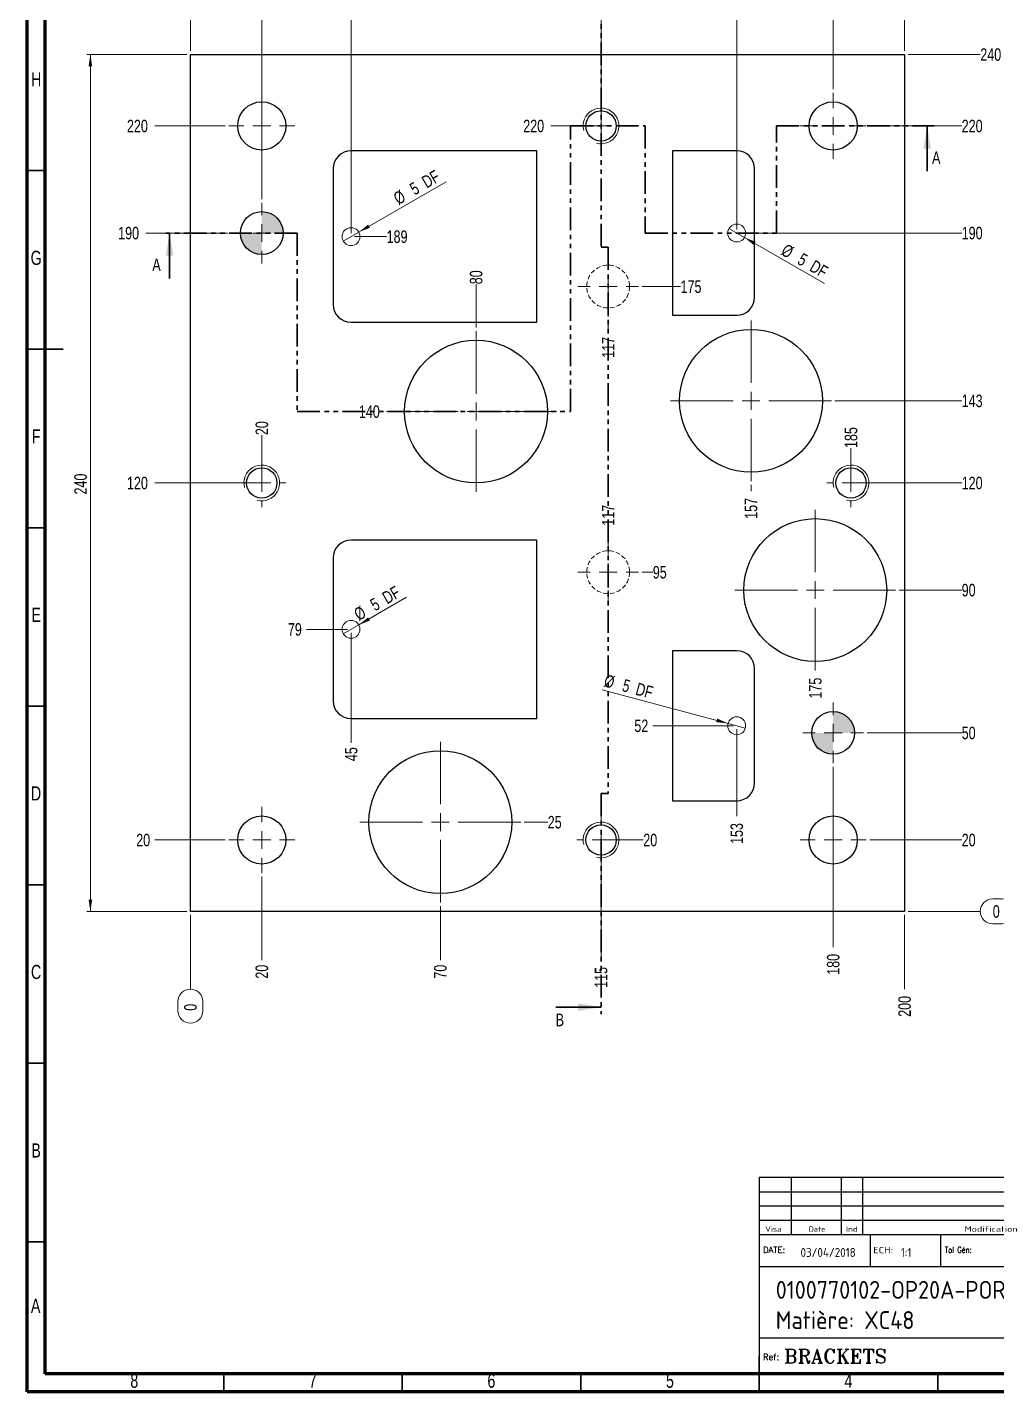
# Model space of a CAD drawing. Header units: millimetres. Extents: x 5 to 415, y 5 to 589.
# Drawn here: x 5 to 276.5, y 5 to 387.2 of the extents above; entities that cross this region are included whole.
import ezdxf

# ---------------------------------------------------------------- set-up
doc = ezdxf.new("R2010")
doc.units = ezdxf.units.MM
doc.linetypes.add('HIDDEN', pattern=[1.905, 1.27, -0.635])
doc.linetypes.add('PHANTOM', pattern=[12.7, 6.35, -1.27, 1.27, -1.27, 1.27, -1.27])
doc.layers.add('DIMENSIONS', color=176, linetype='Continuous')
doc.styles.add('SLDTEXTSTYLE0', font='TXT', dxfattribs={"width": 0.75})
doc.styles.add('SLDTEXTSTYLE1', font='ISOCP')
doc.styles.add('SLDTEXTSTYLE10', font='ISOCP', dxfattribs={"width": 1.147311})
doc.styles.add('SLDTEXTSTYLE11', font='ISOCP', dxfattribs={"width": 1.385904})
doc.styles.add('SLDTEXTSTYLE12', font='ISOCP', dxfattribs={"width": 1.246461})
doc.styles.add('SLDTEXTSTYLE4', font='ROMANS', dxfattribs={"width": 0.8})
doc.styles.add('SLDTEXTSTYLE5', font='ROMANT')
doc.styles.add('SLDTEXTSTYLE6', font='ROMANS')
doc.styles.add('SLDTEXTSTYLE8', font='ISOCP', dxfattribs={"width": 1.446157})
doc.styles.add('SLDTEXTSTYLE9', font='ISOCP', dxfattribs={"width": 1.294402})
doc.dimstyles.new('SLDDIMSTYLE0', dxfattribs={"dimtxt": 3.5, "dimasz": 3.302, "dimexe": 0, "dimexo": 0.0625, "dimgap": 0.875, "dimtad": 0, "dimtih": 1, "dimtoh": 1, "dimdec": 0, "dimrnd": 1e-09, "dimdsep": 46, "dimtxsty": 'SLDTEXTSTYLE0', "dimblk1": 'NONE', "dimblk2": 'NONE', "dimsah": 1, "dimcen": 0.09, "dimadec": 0, "dimazin": 2, "dimtfac": 1, "dimtdec": 0, "dimtofl": 0, "dimtmove": 0, "dimatfit": 3, "dimldrblk": 'NONE', "dimfxl": 1, "dimfrac": 2, "dimtolj": 1, "dimtzin": 12, "dimarcsym": 0})
doc.dimstyles.new('SLDDIMSTYLE1', dxfattribs={"dimtxt": 3.5, "dimasz": 3.302, "dimexe": 0, "dimexo": 0.0625, "dimgap": 0.875, "dimtad": 0, "dimtih": 1, "dimtoh": 1, "dimrnd": 1e-09, "dimzin": 12, "dimdsep": 46, "dimtxsty": 'SLDTEXTSTYLE0', "dimblk1": 'NONE', "dimblk2": 'NONE', "dimsah": 1, "dimcen": 0.09, "dimadec": 0, "dimazin": 3, "dimtfac": 1, "dimtofl": 0, "dimtmove": 0, "dimatfit": 3, "dimldrblk": 'NONE', "dimfxl": 1, "dimfrac": 2, "dimtolj": 1, "dimtzin": 12, "dimarcsym": 0})
doc.dimstyles.new('SLDDIMSTYLE2', dxfattribs={"dimtxt": 3.5, "dimasz": 3.302, "dimexe": 0, "dimexo": 0.0625, "dimgap": 0.875, "dimtad": 1, "dimrnd": 1e-09, "dimzin": 12, "dimdsep": 46, "dimtxsty": 'SLDTEXTSTYLE0', "dimblk1": 'NONE', "dimsah": 1, "dimcen": 0, "dimadec": 0, "dimazin": 3, "dimtfac": 1, "dimtmove": 0, "dimatfit": 3, "dimldrblk": 'NONE', "dimfxl": 1, "dimfrac": 2, "dimtolj": 1, "dimtzin": 12, "dimarcsym": 0})
doc.dimstyles.new('SLDDIMSTYLE3', dxfattribs={"dimtxt": 3.5, "dimasz": 3.302, "dimexe": 0, "dimexo": 0.0625, "dimgap": 0.875, "dimtad": 1, "dimrnd": 1e-09, "dimzin": 12, "dimdsep": 46, "dimtxsty": 'SLDTEXTSTYLE0', "dimsah": 1, "dimcen": 0.09, "dimadec": 0, "dimazin": 3, "dimtfac": 1, "dimtofl": 0, "dimtmove": 0, "dimatfit": 3, "dimfxl": 1, "dimfrac": 2, "dimtolj": 1, "dimtzin": 12, "dimarcsym": 0})

# ---------------------------------------------------------------- blocks, each defined once
blk = doc.blocks.new('_D')
at = {"color": 7, "linetype": 'Continuous', "lineweight": 18}
for p, q in [((50.67, 138.53), (50.67, 117.76)), ((47.18, 111.69), (47.18, 114.27)), ((54.16, 114.27), (54.16, 111.69))]:
    blk.add_line(p, q, dxfattribs=at)
for centre, start, end in [((50.67, 114.27), 0, 180), ((50.67, 111.69), 180, 0)]:
    blk.add_arc(centre, 3.49, start, end, dxfattribs=at)
at = {"color": 7, "linetype": 'Continuous', "lineweight": 18, "insert": (48.93, 111.69), "char_height": 3.5, "attachment_point": 1, "rotation": 90, "style": 'SLDTEXTSTYLE0'}
blk.add_mtext('0', dxfattribs=at)
blk = doc.blocks.new('_None')
blk = doc.blocks.new('_D_1')
at = {"color": 7, "linetype": 'Continuous', "lineweight": 18}
blk.add_line((70.67, 149.28), (70.67, 125.86), dxfattribs=at)
at = {"color": 7, "linetype": 'Continuous', "lineweight": 18, "insert": (68.93, 120.69), "char_height": 3.5, "attachment_point": 1, "rotation": 90, "style": 'SLDTEXTSTYLE0'}
blk.add_mtext('20', dxfattribs=at)
blk = doc.blocks.new('_D_2')
at = {"color": 7, "linetype": 'Continuous', "lineweight": 18}
blk.add_line((70.67, 260.53), (70.67, 272.93), dxfattribs=at)
at = {"color": 7, "linetype": 'Continuous', "lineweight": 18, "insert": (68.93, 272.93), "char_height": 3.5, "attachment_point": 1, "rotation": 90, "style": 'SLDTEXTSTYLE0'}
blk.add_mtext('20', dxfattribs=at)
blk = doc.blocks.new('_D_3')
at = {"color": 7, "linetype": 'Continuous', "lineweight": 18}
blk.add_line((70.67, 339.03), (70.67, 389.53), dxfattribs=at)
at = {"color": 7, "linetype": 'Continuous', "lineweight": 18, "insert": (68.93, 389.53), "char_height": 3.5, "attachment_point": 1, "rotation": 90, "style": 'SLDTEXTSTYLE0'}
blk.add_mtext('20', dxfattribs=at)
blk = doc.blocks.new('_D_4')
at = {"color": 7, "linetype": 'Continuous', "lineweight": 18}
blk.add_line((95.67, 217.53), (95.67, 186.78), dxfattribs=at)
at = {"color": 7, "linetype": 'Continuous', "lineweight": 18, "insert": (93.93, 181.61), "char_height": 3.5, "attachment_point": 1, "rotation": 90, "style": 'SLDTEXTSTYLE0'}
blk.add_mtext('45', dxfattribs=at)
blk = doc.blocks.new('_D_5')
at = {"color": 7, "linetype": 'Continuous', "lineweight": 18}
blk.add_line((95.67, 329.53), (95.67, 389.53), dxfattribs=at)
at = {"color": 7, "linetype": 'Continuous', "lineweight": 18, "insert": (93.93, 389.53), "char_height": 3.5, "attachment_point": 1, "rotation": 90, "style": 'SLDTEXTSTYLE0'}
blk.add_mtext('45', dxfattribs=at)
blk = doc.blocks.new('_D_6')
at = {"color": 7, "linetype": 'Continuous', "lineweight": 18}
blk.add_line((120.67, 141.03), (120.67, 125.86), dxfattribs=at)
at = {"color": 7, "linetype": 'Continuous', "lineweight": 18, "insert": (118.93, 120.69), "char_height": 3.5, "attachment_point": 1, "rotation": 90, "style": 'SLDTEXTSTYLE0'}
blk.add_mtext('70', dxfattribs=at)
blk = doc.blocks.new('_D_7')
at = {"color": 7, "linetype": 'Continuous', "lineweight": 18}
blk.add_line((130.67, 303.03), (130.67, 315.18), dxfattribs=at)
at = {"color": 7, "linetype": 'Continuous', "lineweight": 18, "insert": (128.93, 315.18), "char_height": 3.5, "attachment_point": 1, "rotation": 90, "style": 'SLDTEXTSTYLE0'}
blk.add_mtext('80', dxfattribs=at)
blk = doc.blocks.new('_D_8')
at = {"color": 7, "linetype": 'Continuous', "lineweight": 18}
blk.add_line((165.67, 158.53), (165.67, 125.86), dxfattribs=at)
at = {"color": 7, "linetype": 'Continuous', "lineweight": 18, "insert": (163.93, 118.1), "char_height": 3.5, "attachment_point": 1, "rotation": 90, "style": 'SLDTEXTSTYLE0'}
blk.add_mtext('115', dxfattribs=at)
blk = doc.blocks.new('_D_9')
at = {"color": 7, "linetype": 'Continuous', "lineweight": 18}
blk.add_line((165.67, 360.53), (165.67, 389.53), dxfattribs=at)
at = {"color": 7, "linetype": 'Continuous', "lineweight": 18, "insert": (163.93, 389.53), "char_height": 3.5, "attachment_point": 1, "rotation": 90, "style": 'SLDTEXTSTYLE0'}
blk.add_mtext('115', dxfattribs=at)
blk = doc.blocks.new('_D_10')
at = {"color": 7, "linetype": 'Continuous', "lineweight": 18}
blk.add_line((167.67, 305.03), (167.67, 302.34), dxfattribs=at)
at = {"color": 7, "linetype": 'Continuous', "lineweight": 18, "insert": (165.93, 294.58), "char_height": 3.5, "attachment_point": 1, "rotation": 90, "style": 'SLDTEXTSTYLE0'}
blk.add_mtext('117', dxfattribs=at)
blk = doc.blocks.new('_D_11')
at = {"color": 7, "linetype": 'Continuous', "lineweight": 18}
blk.add_line((167.67, 244.03), (167.67, 247.55), dxfattribs=at)
at = {"color": 7, "linetype": 'Continuous', "lineweight": 18, "insert": (165.93, 247.55), "char_height": 3.5, "attachment_point": 1, "rotation": 90, "style": 'SLDTEXTSTYLE0'}
blk.add_mtext('117', dxfattribs=at)
blk = doc.blocks.new('_D_12')
at = {"color": 7, "linetype": 'Continuous', "lineweight": 18}
blk.add_line((203.67, 330.53), (203.67, 389.53), dxfattribs=at)
at = {"color": 7, "linetype": 'Continuous', "lineweight": 18, "insert": (201.93, 389.53), "char_height": 3.5, "attachment_point": 1, "rotation": 90, "style": 'SLDTEXTSTYLE0'}
blk.add_mtext('153', dxfattribs=at)
blk = doc.blocks.new('_D_13')
at = {"color": 7, "linetype": 'Continuous', "lineweight": 18}
blk.add_line((203.67, 190.53), (203.67, 166.17), dxfattribs=at)
at = {"color": 7, "linetype": 'Continuous', "lineweight": 18, "insert": (201.93, 158.41), "char_height": 3.5, "attachment_point": 1, "rotation": 90, "style": 'SLDTEXTSTYLE0'}
blk.add_mtext('153', dxfattribs=at)
blk = doc.blocks.new('_D_14')
at = {"color": 7, "linetype": 'Continuous', "lineweight": 18}
blk.add_line((207.67, 259.03), (207.67, 257.24), dxfattribs=at)
at = {"color": 7, "linetype": 'Continuous', "lineweight": 18, "insert": (205.93, 249.48), "char_height": 3.5, "attachment_point": 1, "rotation": 90, "style": 'SLDTEXTSTYLE0'}
blk.add_mtext('157', dxfattribs=at)
blk = doc.blocks.new('_D_15')
at = {"color": 7, "linetype": 'Continuous', "lineweight": 18, "insert": (223.93, 199.12), "char_height": 3.5, "attachment_point": 1, "rotation": 90, "style": 'SLDTEXTSTYLE0'}
blk.add_mtext('175', dxfattribs=at)
blk = doc.blocks.new('_D_16')
at = {"color": 7, "linetype": 'Continuous', "lineweight": 18}
blk.add_line((230.67, 180.03), (230.67, 129.53), dxfattribs=at)
at = {"color": 7, "linetype": 'Continuous', "lineweight": 18, "insert": (228.93, 121.77), "char_height": 3.5, "attachment_point": 1, "rotation": 90, "style": 'SLDTEXTSTYLE0'}
blk.add_mtext('180', dxfattribs=at)
blk = doc.blocks.new('_D_17')
at = {"color": 7, "linetype": 'Continuous', "lineweight": 18}
blk.add_line((230.67, 369.78), (230.67, 389.53), dxfattribs=at)
at = {"color": 7, "linetype": 'Continuous', "lineweight": 18, "insert": (228.93, 389.53), "char_height": 3.5, "attachment_point": 1, "rotation": 90, "style": 'SLDTEXTSTYLE0'}
blk.add_mtext('180', dxfattribs=at)
blk = doc.blocks.new('_D_18')
at = {"color": 7, "linetype": 'Continuous', "lineweight": 18}
blk.add_line((235.67, 260.53), (235.67, 269.31), dxfattribs=at)
at = {"color": 7, "linetype": 'Continuous', "lineweight": 18, "insert": (233.93, 269.31), "char_height": 3.5, "attachment_point": 1, "rotation": 90, "style": 'SLDTEXTSTYLE0'}
blk.add_mtext('185', dxfattribs=at)
blk = doc.blocks.new('_D_19')
at = {"color": 7, "linetype": 'Continuous', "lineweight": 18}
blk.add_line((250.67, 138.53), (250.67, 117.76), dxfattribs=at)
at = {"color": 7, "linetype": 'Continuous', "lineweight": 18, "insert": (248.93, 110), "char_height": 3.5, "attachment_point": 1, "rotation": 90, "style": 'SLDTEXTSTYLE0'}
blk.add_mtext('200', dxfattribs=at)
blk = doc.blocks.new('_D_20')
at = {"color": 7, "linetype": 'Continuous', "lineweight": 18}
for p, q in [((275.37, 143.02), (277.96, 143.02)), ((251.67, 139.53), (271.88, 139.53)), ((277.96, 136.04), (275.37, 136.04))]:
    blk.add_line(p, q, dxfattribs=at)
for centre, start, end in [((275.37, 139.53), 90, 270), ((277.96, 139.53), 270, 90)]:
    blk.add_arc(centre, 3.49, start, end, dxfattribs=at)
at = {"color": 7, "linetype": 'Continuous', "lineweight": 18, "insert": (275.37, 141.26), "char_height": 3.5, "attachment_point": 1, "style": 'SLDTEXTSTYLE0'}
blk.add_mtext('0', dxfattribs=at)
blk = doc.blocks.new('_D_21')
at = {"color": 7, "linetype": 'Continuous', "lineweight": 18}
blk.add_line((60.42, 159.53), (40.67, 159.53), dxfattribs=at)
at = {"color": 7, "linetype": 'Continuous', "lineweight": 18, "insert": (35.5, 161.26), "char_height": 3.5, "attachment_point": 1, "style": 'SLDTEXTSTYLE0'}
blk.add_mtext('20', dxfattribs=at)
blk = doc.blocks.new('_D_22')
at = {"color": 7, "linetype": 'Continuous', "lineweight": 18}
blk.add_line((166.67, 159.53), (177.5, 159.53), dxfattribs=at)
at = {"color": 7, "linetype": 'Continuous', "lineweight": 18, "insert": (177.5, 161.26), "char_height": 3.5, "attachment_point": 1, "style": 'SLDTEXTSTYLE0'}
blk.add_mtext('20', dxfattribs=at)
blk = doc.blocks.new('_D_23')
at = {"color": 7, "linetype": 'Continuous', "lineweight": 18}
blk.add_line((240.92, 159.53), (266.67, 159.53), dxfattribs=at)
at = {"color": 7, "linetype": 'Continuous', "lineweight": 18, "insert": (266.67, 161.26), "char_height": 3.5, "attachment_point": 1, "style": 'SLDTEXTSTYLE0'}
blk.add_mtext('20', dxfattribs=at)
blk = doc.blocks.new('_D_24')
at = {"color": 7, "linetype": 'Continuous', "lineweight": 18}
blk.add_line((144.17, 164.53), (150.74, 164.53), dxfattribs=at)
at = {"color": 7, "linetype": 'Continuous', "lineweight": 18, "insert": (150.74, 166.26), "char_height": 3.5, "attachment_point": 1, "style": 'SLDTEXTSTYLE0'}
blk.add_mtext('25', dxfattribs=at)
blk = doc.blocks.new('_D_25')
at = {"color": 7, "linetype": 'Continuous', "lineweight": 18}
blk.add_line((240.17, 189.53), (266.67, 189.53), dxfattribs=at)
at = {"color": 7, "linetype": 'Continuous', "lineweight": 18, "insert": (266.67, 191.26), "char_height": 3.5, "attachment_point": 1, "style": 'SLDTEXTSTYLE0'}
blk.add_mtext('50', dxfattribs=at)
blk = doc.blocks.new('_D_26')
at = {"color": 7, "linetype": 'Continuous', "lineweight": 18}
blk.add_line((202.67, 191.53), (180.17, 191.53), dxfattribs=at)
at = {"color": 7, "linetype": 'Continuous', "lineweight": 18, "insert": (175, 193.26), "char_height": 3.5, "attachment_point": 1, "style": 'SLDTEXTSTYLE0'}
blk.add_mtext('52', dxfattribs=at)
blk = doc.blocks.new('_D_27')
at = {"color": 7, "linetype": 'Continuous', "lineweight": 18}
blk.add_line((94.67, 218.53), (83.15, 218.53), dxfattribs=at)
at = {"color": 7, "linetype": 'Continuous', "lineweight": 18, "insert": (77.97, 220.26), "char_height": 3.5, "attachment_point": 1, "style": 'SLDTEXTSTYLE0'}
blk.add_mtext('79', dxfattribs=at)
blk = doc.blocks.new('_D_28')
at = {"color": 7, "linetype": 'Continuous', "lineweight": 18}
blk.add_line((249.17, 229.53), (266.67, 229.53), dxfattribs=at)
at = {"color": 7, "linetype": 'Continuous', "lineweight": 18, "insert": (266.67, 231.26), "char_height": 3.5, "attachment_point": 1, "style": 'SLDTEXTSTYLE0'}
blk.add_mtext('90', dxfattribs=at)
blk = doc.blocks.new('_D_29')
at = {"color": 7, "linetype": 'Continuous', "lineweight": 18}
blk.add_line((177.17, 234.53), (180.17, 234.53), dxfattribs=at)
at = {"color": 7, "linetype": 'Continuous', "lineweight": 18, "insert": (180.17, 236.26), "char_height": 3.5, "attachment_point": 1, "style": 'SLDTEXTSTYLE0'}
blk.add_mtext('95', dxfattribs=at)
blk = doc.blocks.new('_D_30')
at = {"color": 7, "linetype": 'Continuous', "lineweight": 18}
blk.add_line((69.67, 259.53), (40.67, 259.53), dxfattribs=at)
at = {"color": 7, "linetype": 'Continuous', "lineweight": 18, "insert": (32.91, 261.26), "char_height": 3.5, "attachment_point": 1, "style": 'SLDTEXTSTYLE0'}
blk.add_mtext('120', dxfattribs=at)
blk = doc.blocks.new('_D_31')
at = {"color": 7, "linetype": 'Continuous', "lineweight": 18}
blk.add_line((236.67, 259.53), (266.67, 259.53), dxfattribs=at)
at = {"color": 7, "linetype": 'Continuous', "lineweight": 18, "insert": (266.67, 261.26), "char_height": 3.5, "attachment_point": 1, "style": 'SLDTEXTSTYLE0'}
blk.add_mtext('120', dxfattribs=at)
blk = doc.blocks.new('_D_32')
at = {"color": 7, "linetype": 'Continuous', "lineweight": 18}
blk.add_line((107.17, 279.53), (105.62, 279.53), dxfattribs=at)
at = {"color": 7, "linetype": 'Continuous', "lineweight": 18, "insert": (97.86, 281.26), "char_height": 3.5, "attachment_point": 1, "style": 'SLDTEXTSTYLE0'}
blk.add_mtext('140', dxfattribs=at)
blk = doc.blocks.new('_D_33')
at = {"color": 7, "linetype": 'Continuous', "lineweight": 18}
blk.add_line((231.17, 282.53), (266.67, 282.53), dxfattribs=at)
at = {"color": 7, "linetype": 'Continuous', "lineweight": 18, "insert": (266.67, 284.26), "char_height": 3.5, "attachment_point": 1, "style": 'SLDTEXTSTYLE0'}
blk.add_mtext('143', dxfattribs=at)
blk = doc.blocks.new('_D_34')
at = {"color": 7, "linetype": 'Continuous', "lineweight": 18}
blk.add_line((177.17, 314.53), (187.94, 314.53), dxfattribs=at)
at = {"color": 7, "linetype": 'Continuous', "lineweight": 18, "insert": (187.94, 316.26), "char_height": 3.5, "attachment_point": 1, "style": 'SLDTEXTSTYLE0'}
blk.add_mtext('175', dxfattribs=at)
blk = doc.blocks.new('_D_35')
at = {"color": 7, "linetype": 'Continuous', "lineweight": 18}
blk.add_line((96.67, 328.53), (105.62, 328.53), dxfattribs=at)
at = {"color": 7, "linetype": 'Continuous', "lineweight": 18, "insert": (105.62, 330.26), "char_height": 3.5, "attachment_point": 1, "style": 'SLDTEXTSTYLE0'}
blk.add_mtext('189', dxfattribs=at)
blk = doc.blocks.new('_D_36')
at = {"color": 7, "linetype": 'Continuous', "lineweight": 18}
blk.add_line((61.17, 329.53), (38.21, 329.53), dxfattribs=at)
at = {"color": 7, "linetype": 'Continuous', "lineweight": 18, "insert": (30.45, 331.26), "char_height": 3.5, "attachment_point": 1, "style": 'SLDTEXTSTYLE0'}
blk.add_mtext('190', dxfattribs=at)
blk = doc.blocks.new('_D_37')
at = {"color": 7, "linetype": 'Continuous', "lineweight": 18}
blk.add_line((204.67, 329.53), (266.67, 329.53), dxfattribs=at)
at = {"color": 7, "linetype": 'Continuous', "lineweight": 18, "insert": (266.67, 331.26), "char_height": 3.5, "attachment_point": 1, "style": 'SLDTEXTSTYLE0'}
blk.add_mtext('190', dxfattribs=at)
blk = doc.blocks.new('_D_38')
at = {"color": 7, "linetype": 'Continuous', "lineweight": 18}
blk.add_line((164.67, 359.53), (151.64, 359.53), dxfattribs=at)
at = {"color": 7, "linetype": 'Continuous', "lineweight": 18, "insert": (143.88, 361.26), "char_height": 3.5, "attachment_point": 1, "style": 'SLDTEXTSTYLE0'}
blk.add_mtext('220', dxfattribs=at)
blk = doc.blocks.new('_D_39')
at = {"color": 7, "linetype": 'Continuous', "lineweight": 18}
blk.add_line((60.42, 359.53), (40.67, 359.53), dxfattribs=at)
at = {"color": 7, "linetype": 'Continuous', "lineweight": 18, "insert": (32.91, 361.26), "char_height": 3.5, "attachment_point": 1, "style": 'SLDTEXTSTYLE0'}
blk.add_mtext('220', dxfattribs=at)
blk = doc.blocks.new('_D_40')
at = {"color": 7, "linetype": 'Continuous', "lineweight": 18}
blk.add_line((240.92, 359.53), (266.67, 359.53), dxfattribs=at)
at = {"color": 7, "linetype": 'Continuous', "lineweight": 18, "insert": (266.67, 361.26), "char_height": 3.5, "attachment_point": 1, "style": 'SLDTEXTSTYLE0'}
blk.add_mtext('220', dxfattribs=at)
blk = doc.blocks.new('_D_41')
at = {"color": 7, "linetype": 'Continuous', "lineweight": 18}
blk.add_line((251.67, 379.53), (271.88, 379.53), dxfattribs=at)
at = {"color": 7, "linetype": 'Continuous', "lineweight": 18, "insert": (271.88, 381.26), "char_height": 3.5, "attachment_point": 1, "style": 'SLDTEXTSTYLE0'}
blk.add_mtext('240', dxfattribs=at)
blk = doc.blocks.new('_D_42')
at = {"color": 7, "linetype": 'Continuous', "lineweight": 18}
for q in [(122.31, 343.91), (93.5, 327.28)]:
    blk.add_line((97.83, 329.78), q, dxfattribs=at)
blk.add_solid([(97.83, 329.78), (100.95, 330.99), (100.44, 331.87)], dxfattribs=at)
at = {"color": 7, "linetype": 'Continuous', "lineweight": 18, "char_height": 3.5, "attachment_point": 1, "rotation": 30, "style": 'SLDTEXTSTYLE0'}
for s, insert in [('DF', (115.09, 344.99)), ('%%c', (107.17, 340.36)), ('5', (111.72, 343.04))]:
    blk.add_mtext(s, dxfattribs=dict(at, insert=insert))
blk = doc.blocks.new('_D_43')
at = {"color": 7, "linetype": 'Continuous', "lineweight": 18}
for q in [(201.5, 330.78), (228.22, 315.36)]:
    blk.add_line((205.83, 328.28), q, dxfattribs=at)
blk.add_solid([(205.83, 328.28), (208.44, 326.19), (208.95, 327.07)], dxfattribs=at)
at = {"color": 7, "linetype": 'Continuous', "lineweight": 18, "char_height": 3.5, "attachment_point": 1, "rotation": 330, "style": 'SLDTEXTSTYLE0'}
for s, insert in [('%%c', (217.57, 326.69)), ('5', (222.16, 324.09)), ('DF', (225.54, 322.14))]:
    blk.add_mtext(s, dxfattribs=dict(at, insert=insert))
blk = doc.blocks.new('_D_44')
at = {"color": 7, "linetype": 'Continuous', "lineweight": 18}
for q in [(111.2, 227.5), (93.5, 217.28)]:
    blk.add_line((97.83, 219.78), q, dxfattribs=at)
blk.add_solid([(97.83, 219.78), (100.95, 220.99), (100.44, 221.87)], dxfattribs=at)
at = {"color": 7, "linetype": 'Continuous', "lineweight": 18, "char_height": 3.5, "attachment_point": 1, "rotation": 30, "style": 'SLDTEXTSTYLE0'}
for s, insert in [('DF', (104.02, 228.52)), ('5', (100.64, 226.57)), ('%%c', (96.1, 223.88))]:
    blk.add_mtext(s, dxfattribs=dict(at, insert=insert))
blk = doc.blocks.new('_D_45')
at = {"color": 7, "linetype": 'Continuous', "lineweight": 18}
for q in [(165.98, 201.63), (206.08, 190.88)]:
    blk.add_line((201.25, 192.18), q, dxfattribs=at)
blk.add_solid([(201.25, 192.18), (198.2, 193.52), (197.93, 192.54)], dxfattribs=at)
at = {"color": 7, "linetype": 'Continuous', "lineweight": 18, "char_height": 3.5, "attachment_point": 1, "rotation": 345, "style": 'SLDTEXTSTYLE0'}
for s, insert in [('%%c', (167.14, 205.97)), ('5', (172.26, 204.66)), ('DF', (176.02, 203.65))]:
    blk.add_mtext(s, dxfattribs=dict(at, insert=insert))
blk = doc.blocks.new('_D_46')
at = {"color": 7, "linetype": 'Continuous', "lineweight": 18}
for p, q in [((50.67, 380.53), (50.67, 414.53)), ((50.67, 413.53), (250.67, 413.53)), ((250.67, 380.53), (250.67, 414.53))]:
    blk.add_line(p, q, dxfattribs=at)
for points in [[(50.67, 413.53), (53.97, 413.02), (53.97, 414.04)], [(250.67, 413.53), (247.37, 414.04), (247.37, 413.02)]]:
    blk.add_solid(points, dxfattribs=at)
at = {"color": 7, "linetype": 'Continuous', "lineweight": 18, "insert": (153.07, 418.04), "char_height": 3.5, "attachment_point": 1, "style": 'SLDTEXTSTYLE0'}
blk.add_mtext('200', dxfattribs=at)
blk = doc.blocks.new('_D_47')
at = {"color": 7, "linetype": 'Continuous', "lineweight": 18}
for p, q in [((49.67, 379.53), (21.67, 379.53)), ((22.67, 139.53), (22.67, 379.53)), ((49.67, 139.53), (21.67, 139.53))]:
    blk.add_line(p, q, dxfattribs=at)
for points in [[(22.67, 379.53), (22.16, 376.23), (23.18, 376.23)], [(22.67, 139.53), (23.18, 142.83), (22.16, 142.83)]]:
    blk.add_solid(points, dxfattribs=at)
at = {"color": 7, "linetype": 'Continuous', "lineweight": 18, "insert": (18.16, 256.29), "char_height": 3.5, "attachment_point": 1, "rotation": 90, "style": 'SLDTEXTSTYLE0'}
blk.add_mtext('240', dxfattribs=at)
blk = doc.blocks.new('SW_CENTERMARKSYMBOL_0')
at = {"color": 0, "linetype": 'Continuous', "lineweight": 0}
for p, q in [((0, 5), (0, 9.25)), ((-5, 0), (-9.25, 0)), ((0, 0), (-2.5, 0)), ((0, 0), (0, 2.5)), ((0, 0), (0, -2.5)), ((0, 0), (2.5, 0)), ((5, 0), (9.25, 0)), ((0, -5), (0, -9.25))]:
    blk.add_line(p, q, dxfattribs=at)
blk = doc.blocks.new('SW_CENTERMARKSYMBOL_1')
at = {"color": 0, "linetype": 'Continuous', "lineweight": 0}
for p, q in [((0, 5), (0, 9.25)), ((-5, 0), (-9.25, 0)), ((0, 0), (-2.5, 0)), ((0, 0), (0, 2.5)), ((0, 0), (0, -2.5)), ((0, 0), (2.5, 0)), ((5, 0), (9.25, 0)), ((0, -5), (0, -9.25))]:
    blk.add_line(p, q, dxfattribs=at)
blk = doc.blocks.new('SW_CENTERMARKSYMBOL_2')
at = {"color": 0, "linetype": 'Continuous', "lineweight": 0}
for p, q in [((0, 5), (0, 9.25)), ((-5, 0), (-9.25, 0)), ((0, 0), (-2.5, 0)), ((0, 0), (0, 2.5)), ((0, 0), (0, -2.5)), ((0, 0), (2.5, 0)), ((5, 0), (9.25, 0)), ((0, -5), (0, -9.25))]:
    blk.add_line(p, q, dxfattribs=at)
blk = doc.blocks.new('SW_CENTERMARKSYMBOL_3')
at = {"color": 0, "linetype": 'Continuous', "lineweight": 0}
for p, q in [((0, 5), (0, 22.5)), ((-5, 0), (-22.5, 0)), ((0, 0), (-2.5, 0)), ((0, 0), (0, 2.5)), ((0, 0), (0, -2.5)), ((0, 0), (2.5, 0)), ((5, 0), (22.5, 0)), ((0, -5), (0, -22.5))]:
    blk.add_line(p, q, dxfattribs=at)
blk = doc.blocks.new('SW_CENTERMARKSYMBOL_4')
at = {"color": 0, "linetype": 'Continuous', "lineweight": 0}
for p, q in [((0, 5), (0, 22.5)), ((-5, 0), (-22.5, 0)), ((0, 0), (-2.5, 0)), ((0, 0), (0, 2.5)), ((0, 0), (0, -2.5)), ((0, 0), (2.5, 0)), ((5, 0), (22.5, 0)), ((0, -5), (0, -22.5))]:
    blk.add_line(p, q, dxfattribs=at)
blk = doc.blocks.new('SW_CENTERMARKSYMBOL_5')
at = {"color": 0, "linetype": 'Continuous', "lineweight": 0}
for p, q in [((0, 5), (0, 22.5)), ((-5, 0), (-22.5, 0)), ((0, 0), (-2.5, 0)), ((0, 0), (0, 2.5)), ((0, 0), (0, -2.5)), ((0, 0), (2.5, 0)), ((5, 0), (22.5, 0)), ((0, -5), (0, -22.5))]:
    blk.add_line(p, q, dxfattribs=at)
blk = doc.blocks.new('SW_CENTERMARKSYMBOL_6')
at = {"color": 0, "linetype": 'Continuous', "lineweight": 0}
for p, q in [((0, 5), (0, 22.5)), ((-5, 0), (-22.5, 0)), ((0, 0), (-2.5, 0)), ((0, 0), (0, 2.5)), ((0, 0), (0, -2.5)), ((0, 0), (2.5, 0)), ((5, 0), (22.5, 0)), ((0, -5), (0, -22.5))]:
    blk.add_line(p, q, dxfattribs=at)
blk = doc.blocks.new('SW_CENTERMARKSYMBOL_7')
at = {"color": 0, "linetype": 'Continuous', "lineweight": 0}
for p, q in [((0, 5), (0, 6.75)), ((-5, 0), (-6.75, 0)), ((0, 0), (-2.5, 0)), ((0, 0), (0, 2.5)), ((0, 0), (0, -2.5)), ((0, 0), (2.5, 0)), ((5, 0), (6.75, 0)), ((0, -5), (0, -6.75))]:
    blk.add_line(p, q, dxfattribs=at)
blk = doc.blocks.new('SW_CENTERMARKSYMBOL_8')
at = {"color": 0, "linetype": 'Continuous', "lineweight": 0}
for p, q in [((0, 5), (0, 6.75)), ((-5, 0), (-6.75, 0)), ((0, 0), (-2.5, 0)), ((0, 0), (0, 2.5)), ((0, 0), (0, -2.5)), ((0, 0), (2.5, 0)), ((5, 0), (6.75, 0)), ((0, -5), (0, -6.75))]:
    blk.add_line(p, q, dxfattribs=at)
blk = doc.blocks.new('SW_CENTERMARKSYMBOL_9')
at = {"color": 0, "linetype": 'Continuous', "lineweight": 0}
for p, q in [((0, 5), (0, 6.75)), ((-5, 0), (-6.75, 0)), ((0, 0), (-2.5, 0)), ((0, 0), (0, 2.5)), ((0, 0), (0, -2.5)), ((0, 0), (2.5, 0)), ((5, 0), (6.75, 0)), ((0, -5), (0, -6.75))]:
    blk.add_line(p, q, dxfattribs=at)
blk = doc.blocks.new('SW_CENTERMARKSYMBOL_10')
at = {"color": 0, "linetype": 'Continuous', "lineweight": 0}
for p, q in [((0, 5), (0, 6.75)), ((-5, 0), (-6.75, 0)), ((0, 0), (-2.5, 0)), ((0, 0), (0, 2.5)), ((0, 0), (0, -2.5)), ((0, 0), (2.5, 0)), ((5, 0), (6.75, 0)), ((0, -5), (0, -6.75))]:
    blk.add_line(p, q, dxfattribs=at)
blk = doc.blocks.new('SW_CENTERMARKSYMBOL_11')
at = {"color": 0, "linetype": 'Continuous', "lineweight": 0}
for p, q in [((0, 5), (0, 8.5)), ((-5, 0), (-8.5, 0)), ((0, 0), (-2.5, 0)), ((0, 0), (0, 2.5)), ((0, 0), (0, -2.5)), ((0, 0), (2.5, 0)), ((5, 0), (8.5, 0)), ((0, -5), (0, -8.5))]:
    blk.add_line(p, q, dxfattribs=at)
blk = doc.blocks.new('SW_CENTERMARKSYMBOL_12')
at = {"color": 0, "linetype": 'Continuous', "lineweight": 0}
for p, q in [((0, 5), (0, 8.5)), ((-5, 0), (-8.5, 0)), ((0, 0), (-2.5, 0)), ((0, 0), (0, 2.5)), ((0, 0), (0, -2.5)), ((0, 0), (2.5, 0)), ((5, 0), (8.5, 0)), ((0, -5), (0, -8.5))]:
    blk.add_line(p, q, dxfattribs=at)
blk = doc.blocks.new('SW_CENTERMARKSYMBOL_13')
at = {"color": 0, "linetype": 'Continuous', "lineweight": 0}
for p, q in [((0, 5), (0, 9.25)), ((-5, 0), (-9.25, 0)), ((0, 0), (-2.5, 0)), ((0, 0), (0, 2.5)), ((0, 0), (0, -2.5)), ((0, 0), (2.5, 0)), ((5, 0), (9.25, 0)), ((0, -5), (0, -9.25))]:
    blk.add_line(p, q, dxfattribs=at)
blk = doc.blocks.new('SW_CENTERMARKSYMBOL_14')
at = {"color": 0, "linetype": 'Continuous', "lineweight": 0}
for p, q in [((0, 5), (0, 8.5)), ((-5, 0), (-8.5, 0)), ((0, 0), (-2.5, 0)), ((0, 0), (0, 2.5)), ((0, 0), (0, -2.5)), ((0, 0), (2.5, 0)), ((5, 0), (8.5, 0)), ((0, -5), (0, -8.5))]:
    blk.add_line(p, q, dxfattribs=at)
blk = doc.blocks.new('SW_CENTERMARKSYMBOL_15')
at = {"color": 0, "linetype": 'Continuous', "lineweight": 0}
for p, q in [((0, 5), (0, 8.5)), ((-5, 0), (-8.5, 0)), ((0, 0), (-2.5, 0)), ((0, 0), (0, 2.5)), ((0, 0), (0, -2.5)), ((0, 0), (2.5, 0)), ((5, 0), (8.5, 0)), ((0, -5), (0, -8.5))]:
    blk.add_line(p, q, dxfattribs=at)
blk = doc.blocks.new('SW_DOWELSYMBOL_0')
at = {"linetype": 'Continuous', "lineweight": 0}
h = blk.add_hatch(color=0, dxfattribs=at)
edge = h.paths.add_edge_path(flags=0)
edge.add_arc((0, 0), 6, 0, 90)
edge.add_line((0, 6), (0, 0))
edge.add_line((0, 0), (6, 0))
h = blk.add_hatch(color=0, dxfattribs=at)
edge = h.paths.add_edge_path(flags=0)
edge.add_arc((0, 0), 6, 180, 270)
edge.add_line((0, -6), (0, 0))
edge.add_line((0, 0), (-6, 0))
at = {"color": 0, "linetype": 'Continuous', "lineweight": 0}
blk.add_circle((0, 0), 6, dxfattribs=at)
blk = doc.blocks.new('SW_DOWELSYMBOL_1')
at = {"linetype": 'Continuous', "lineweight": 0}
h = blk.add_hatch(color=0, dxfattribs=at)
edge = h.paths.add_edge_path(flags=0)
edge.add_arc((0, 0), 6, 0, 90)
edge.add_line((0, 6), (0, 0))
edge.add_line((0, 0), (6, 0))
h = blk.add_hatch(color=0, dxfattribs=at)
edge = h.paths.add_edge_path(flags=0)
edge.add_arc((0, 0), 6, 180, 270)
edge.add_line((0, -6), (0, 0))
edge.add_line((0, 0), (-6, 0))
at = {"color": 0, "linetype": 'Continuous', "lineweight": 0}
blk.add_circle((0, 0), 6, dxfattribs=at)

msp = doc.modelspace()

# ---------------------------------------------------------------- linework, layer by layer
at = {"color": 7, "linetype": 'Continuous', "lineweight": 70}
for p, q in [((5, 5), (5, 589)), ((10, 10), (10, 584)), ((410, 10), (10, 10)), ((415, 5), (5, 5))]:
    msp.add_line(p, q, dxfattribs=at)
at = {"color": 7, "linetype": 'PHANTOM', "lineweight": 35}
for p, q in [((165.668, 408.328), (165.668, 325.534)), ((157.142, 279.528), (157.142, 359.528)), ((157.142, 359.528), (178.041, 359.528)), ((178.041, 359.528), (178.041, 329.528)), ((214.836, 329.528), (214.836, 359.528)), ((214.836, 359.528), (258.997, 359.528)), ((80.61, 329.528), (42.856, 329.528)), ((80.61, 329.528), (80.61, 279.528)), ((178.041, 329.528), (214.836, 329.528)), ((165.668, 325.534), (167.668, 325.534)), ((167.668, 325.534), (167.668, 172.525)), ((80.61, 279.528), (157.142, 279.528)), ((167.668, 172.525), (165.668, 172.525)), ((165.668, 172.525), (165.668, 110.728))]:
    msp.add_line(p, q, dxfattribs=at)
at = {"color": 7, "linetype": 'Continuous', "lineweight": 25}
for p, q in [((50.668, 379.528), (250.668, 379.528)), ((50.668, 139.528), (50.668, 379.528)), ((250.668, 379.528), (250.668, 139.528)), ((147.668, 352.528), (95.668, 352.528)), ((147.668, 304.528), (147.668, 352.528)), ((203.668, 352.528), (185.668, 352.528)), ((185.668, 352.528), (185.668, 306.528)), ((90.668, 347.528), (90.668, 309.528)), ((208.668, 311.528), (208.668, 347.528)), ((185.668, 306.528), (203.668, 306.528)), ((95.668, 304.528), (147.668, 304.528)), ((147.668, 243.528), (95.668, 243.528)), ((147.668, 193.528), (147.668, 243.528)), ((90.668, 238.528), (90.668, 198.528)), ((203.668, 212.528), (185.668, 212.528)), ((185.668, 212.528), (185.668, 170.528)), ((208.668, 175.528), (208.668, 207.528)), ((95.668, 193.528), (147.668, 193.528)), ((185.668, 170.528), (203.668, 170.528)), ((250.668, 139.528), (50.668, 139.528))]:
    msp.add_line(p, q, dxfattribs=at)
at = {"color": 7, "linetype": 'Continuous', "lineweight": 35}
for p, q in [((256.997, 346.828), (256.997, 359.528)), ((10, 347), (5, 347)), ((44.856, 316.828), (44.856, 329.528)), ((4.999, 297), (15.001, 297)), ((10, 297), (5, 297)), ((10, 247), (5, 247)), ((10, 197), (5, 197)), ((10, 147), (5, 147)), ((152.968, 112.728), (165.668, 112.728)), ((10, 97), (5, 97)), ((10, 47), (5, 47)), ((210, 4.999), (210, 15.001)), ((60, 10), (60, 5)), ((110, 10), (110, 5)), ((160, 10), (160, 5)), ((210, 10), (210, 5)), ((260, 10), (260, 5))]:
    msp.add_line(p, q, dxfattribs=at)
at = {"color": 7, "linetype": 'Continuous', "lineweight": 25}
for centre, radius in [((70.668, 359.528), 6.75), ((165.668, 359.528), 4.25), ((230.668, 359.528), 6.75), ((70.668, 329.528), 6), ((207.668, 282.528), 20), ((130.668, 279.528), 20), ((70.668, 259.528), 4.25), ((235.668, 259.528), 4.25), ((225.668, 229.528), 20), ((230.668, 189.528), 6), ((120.668, 164.528), 20), ((70.668, 159.528), 6.75), ((230.668, 159.528), 6.75), ((165.668, 159.528), 4.25)]:
    msp.add_circle(centre, radius, dxfattribs=at)
at = {"color": 7, "linetype": 'Continuous', "lineweight": 18}
for centre in [(95.668, 328.528), (203.668, 329.528), (95.668, 218.528), (203.668, 191.528)]:
    msp.add_circle(centre, 2.5, dxfattribs=at)
at = {"color": 7, "linetype": 'HIDDEN', "lineweight": 18}
for centre in [(167.668, 314.528), (167.668, 234.528)]:
    msp.add_circle(centre, 6, dxfattribs=at)
at = {"color": 7, "linetype": 'Continuous', "lineweight": 18}
for centre in [(165.668, 359.528), (70.668, 259.528), (235.668, 259.528), (165.668, 159.528)]:
    msp.add_arc(centre, 5, 255, 195, dxfattribs=at)
at = {"color": 7, "linetype": 'Continuous', "lineweight": 25}
for centre, start, end in [((95.668, 347.528), 90, 180), ((203.668, 347.528), 0, 90), ((203.668, 311.528), 270, 0), ((95.668, 309.528), 180, 270), ((95.668, 238.528), 90, 180), ((203.668, 207.528), 0, 90), ((95.668, 198.528), 180, 270), ((203.668, 175.528), 270, 0)]:
    msp.add_arc(centre, 5, start, end, dxfattribs=at)
at = {"color": 7, "linetype": 'Continuous', "lineweight": 35}
for points in [[(256.997, 359.528), (255.981, 353.178), (258.013, 353.178)], [(44.856, 329.528), (43.84, 323.178), (45.872, 323.178)], [(165.668, 112.728), (159.318, 113.744), (159.318, 111.712)]]:
    msp.add_solid(points, dxfattribs=at)
at = {"layer": 'DIMENSIONS', "color": 3}
for p, q in [((308, 65), (210, 65)), ((219, 49), (219, 65)), ((233, 49), (233, 65)), ((239, 49), (239, 65)), ((210, 61), (308, 61)), ((308, 57), (210, 57)), ((210, 53), (308, 53))]:
    msp.add_line(p, q, dxfattribs=at)
at = {"layer": 'DIMENSIONS', "color": 6}
for p, q in [((210, 65), (210, 10)), ((210, 10), (410, 10))]:
    msp.add_line(p, q, dxfattribs=at)
at = {"layer": 'DIMENSIONS', "color": 1}
for p, q in [((210, 49), (410, 49)), ((241, 49), (241, 40)), ((260.731, 49), (260.731, 40)), ((332.384, 40), (210, 40)), ((332.384, 20), (210, 20))]:
    msp.add_line(p, q, dxfattribs=at)

# ---------------------------------------------------------------- block references
at = {"color": 7, "linetype": 'Continuous', "lineweight": 0}
for name, p in [('SW_CENTERMARKSYMBOL_0', (70.668, 359.528)), ('SW_CENTERMARKSYMBOL_13', (230.668, 359.528)), ('SW_CENTERMARKSYMBOL_9', (165.668, 359.528)), ('SW_CENTERMARKSYMBOL_12', (70.668, 329.528)), ('SW_DOWELSYMBOL_0', (70.668, 329.528)), ('SW_CENTERMARKSYMBOL_14', (167.668, 314.528)), ('SW_CENTERMARKSYMBOL_3', (130.668, 279.528)), ('SW_CENTERMARKSYMBOL_4', (207.668, 282.528)), ('SW_CENTERMARKSYMBOL_10', (70.668, 259.528)), ('SW_CENTERMARKSYMBOL_7', (235.668, 259.528)), ('SW_CENTERMARKSYMBOL_5', (225.668, 229.528)), ('SW_CENTERMARKSYMBOL_15', (167.668, 234.528)), ('SW_CENTERMARKSYMBOL_11', (230.668, 189.528)), ('SW_DOWELSYMBOL_1', (230.668, 189.528)), ('SW_CENTERMARKSYMBOL_6', (120.668, 164.528)), ('SW_CENTERMARKSYMBOL_1', (70.668, 159.528)), ('SW_CENTERMARKSYMBOL_2', (230.668, 159.528)), ('SW_CENTERMARKSYMBOL_8', (165.668, 159.528))]:
    msp.add_blockref(name, p, dxfattribs=at)

# ---------------------------------------------------------------- texts
at = {"color": 7, "linetype": 'Continuous', "lineweight": 0, "char_height": 3.969, "attachment_point": 2, "style": 'SLDTEXTSTYLE0'}
for s, insert in [('H', (7.49, 374.56)), ('G', (7.487, 324.56)), ('F', (7.458, 274.56)), ('E', (7.508, 224.56)), ('D', (7.453, 174.56)), ('C', (7.459, 124.56)), ('B', (7.471, 74.56)), ('A', (7.34, 31.06)), ('8', (34.96, 10.06)), ('7', (84.96, 10.06)), ('6', (134.96, 10.06)), ('5', (184.96, 10.06)), ('4', (234.96, 10.06))]:
    msp.add_mtext(s, dxfattribs=dict(at, insert=insert))
at = {"color": 7, "linetype": 'Continuous', "char_height": 3.5, "attachment_point": 1, "style": 'SLDTEXTSTYLE0'}
for s, insert in [('A', (258.378, 352.391)), ('A', (40.024, 322.391)), ('B', (152.968, 110.876))]:
    msp.add_mtext(s, dxfattribs=dict(at, insert=insert))
at = {"layer": 'DIMENSIONS', "attachment_point": 1}
for s, insert, char_height, style in [('Visa', (211.655, 51.348), 1.5671, 'SLDTEXTSTYLE12'), ('Date', (223.824, 51.283), 1.4924, 'SLDTEXTSTYLE10'), ('Ind', (234.254, 51.283), 1.4924, 'SLDTEXTSTYLE11'), ('Modification', (267.489, 51.348), 1.56705, 'SLDTEXTSTYLE8'), ('DATE:', (211.034, 45.598), 1.7277, 'SLDTEXTSTYLE6'), ('03/04/2018', (221.533, 45.253), 2.5, 'SLDTEXTSTYLE1'), ('ECH:', (241.911, 45.56), 1.8141, 'SLDTEXTSTYLE9'), ('1:1', (249.62, 45.24), 2.5, 'SLDTEXTSTYLE1'), ('Tol Gén:', (261.952, 45.598), 1.7277, 'SLDTEXTSTYLE4'), ('0100770102-OP20A-PORTE POINC', (214.603, 36.024), 5, 'SLDTEXTSTYLE1'), ('Matière: XC48', (214.603, 27.564), 5, 'SLDTEXTSTYLE1'), ('Ref:', (211.034, 15.598), 1.7277, 'SLDTEXTSTYLE6'), ('BRACKETS', (216.904, 16.951), 4, 'SLDTEXTSTYLE5')]:
    msp.add_mtext(s, dxfattribs=dict(at, insert=insert, char_height=char_height, style=style))

# ---------------------------------------------------------------- dimensions: what is measured, and where the dimension line sits
at = {"color": 7, "linetype": 'Continuous', "lineweight": 18}
dim = msp.add_linear_dim(base=(250.668, 413.528), p1=(50.668, 379.528), p2=(250.668, 379.528), dimstyle='SLDDIMSTYLE3', dxfattribs=at)
dim.commit()
dim.dimension.update_dxf_attribs({"geometry": '_D_46', "text_midpoint": (156.945, 413.528), "dimtype": 160})
for feature_location, offset, dtype, origin, dimstyle, picture, middle in [((165.668, 359.528), (0, 30), 1, (50.668, 139.528), 'SLDDIMSTYLE1', '_D_9', (165.668, 393.407)), ((203.668, 329.528), (0, 60), 1, (50.668, 139.528), 'SLDDIMSTYLE1', '_D_12', (203.668, 393.407)), ((230.668, 368.778), (0, 20.75), 1, (50.668, 139.528), 'SLDDIMSTYLE1', '_D_17', (230.668, 393.407)), ((70.668, 338.028), (0, 51.5), 1, (50.668, 139.528), 'SLDDIMSTYLE1', '_D_3', (70.668, 392.114)), ((95.668, 328.528), (0, 61), 1, (50.668, 139.528), 'SLDDIMSTYLE1', '_D_5', (95.668, 392.114)), ((250.668, 379.528), (21.213, 0), 0, (250.668, 139.528), 'SLDDIMSTYLE1', '_D_41', (275.76, 379.528)), ((61.418, 359.528), (-20.75, 0), 0, (250.668, 139.528), 'SLDDIMSTYLE1', '_D_39', (36.789, 359.528)), ((165.668, 359.528), (-14.03, 0), 0, (250.668, 139.528), 'SLDDIMSTYLE1', '_D_38', (147.759, 359.528)), ((239.918, 359.528), (26.75, 0), 0, (250.668, 139.528), 'SLDDIMSTYLE1', '_D_40', (270.548, 359.528)), ((62.168, 329.528), (-23.961, 0), 0, (250.668, 139.528), 'SLDDIMSTYLE1', '_D_36', (34.328, 329.528)), ((95.668, 328.528), (9.947, 0), 0, (250.668, 139.528), 'SLDDIMSTYLE1', '_D_35', (109.494, 328.528)), ((203.668, 329.528), (63, 0), 0, (250.668, 139.528), 'SLDDIMSTYLE1', '_D_37', (270.548, 329.528)), ((130.668, 302.028), (0, 13.151), 1, (50.668, 139.528), 'SLDDIMSTYLE1', '_D_7', (130.668, 317.766)), ((176.168, 314.528), (11.773, 0), 0, (250.668, 139.528), 'SLDDIMSTYLE1', '_D_34', (191.82, 314.528)), ((167.668, 306.028), (0, -3.691), 1, (50.668, 139.528), 'SLDDIMSTYLE1', '_D_10', (167.668, 298.458)), ((230.168, 282.528), (36.5, 0), 0, (250.668, 139.528), 'SLDDIMSTYLE1', '_D_33', (270.548, 282.528)), ((108.168, 279.528), (-2.553, 0), 0, (250.668, 139.528), 'SLDDIMSTYLE1', '_D_32', (101.736, 279.528)), ((70.668, 259.528), (0, 13.403), 1, (50.668, 139.528), 'SLDDIMSTYLE1', '_D_2', (70.668, 275.518)), ((235.668, 259.528), (0, 9.782), 1, (50.668, 139.528), 'SLDDIMSTYLE1', '_D_18', (235.668, 273.189)), ((70.668, 259.528), (-30, 0), 0, (250.668, 139.528), 'SLDDIMSTYLE1', '_D_30', (36.789, 259.528)), ((207.668, 260.028), (0, -2.789), 1, (50.668, 139.528), 'SLDDIMSTYLE1', '_D_14', (207.668, 253.36)), ((235.668, 259.528), (31, 0), 0, (250.668, 139.528), 'SLDDIMSTYLE1', '_D_31', (270.548, 259.528)), ((167.668, 243.028), (0, 4.52), 1, (50.668, 139.528), 'SLDDIMSTYLE1', '_D_11', (167.668, 251.427)), ((176.168, 234.528), (4.002, 0), 0, (250.668, 139.528), 'SLDDIMSTYLE1', '_D_29', (182.757, 234.528)), ((248.168, 229.528), (18.5, 0), 0, (250.668, 139.528), 'SLDDIMSTYLE1', '_D_28', (269.254, 229.528)), ((95.668, 218.528), (0, -31.749), 1, (50.668, 139.528), 'SLDDIMSTYLE1', '_D_4', (95.668, 184.193)), ((95.668, 218.528), (-12.522, 0), 0, (250.668, 139.528), 'SLDDIMSTYLE1', '_D_27', (80.56, 218.528)), ((225.668, 207.028), (0, -0.152), 1, (50.668, 139.528), 'SLDDIMSTYLE1', '_D_15', (225.668, 202.997)), ((203.668, 191.528), (0, -25.358), 1, (50.668, 139.528), 'SLDDIMSTYLE1', '_D_13', (203.668, 162.291)), ((203.668, 191.528), (-23.498, 0), 0, (250.668, 139.528), 'SLDDIMSTYLE1', '_D_26', (177.585, 191.528)), ((239.168, 189.528), (27.5, 0), 0, (250.668, 139.528), 'SLDDIMSTYLE1', '_D_25', (269.254, 189.528)), ((230.668, 181.028), (0, -51.5), 1, (50.668, 139.528), 'SLDDIMSTYLE1', '_D_16', (230.668, 125.649)), ((143.168, 164.528), (7.568, 0), 0, (250.668, 139.528), 'SLDDIMSTYLE1', '_D_24', (153.323, 164.528)), ((61.418, 159.528), (-20.75, 0), 0, (250.668, 139.528), 'SLDDIMSTYLE1', '_D_21', (38.082, 159.528)), ((165.668, 159.528), (11.831, 0), 0, (250.668, 139.528), 'SLDDIMSTYLE1', '_D_22', (180.086, 159.528)), ((239.918, 159.528), (26.75, 0), 0, (250.668, 139.528), 'SLDDIMSTYLE1', '_D_23', (269.254, 159.528)), ((165.668, 159.528), (0, -33.67), 1, (50.668, 139.528), 'SLDDIMSTYLE1', '_D_8', (165.668, 121.979)), ((70.668, 150.278), (0, -24.42), 1, (50.668, 139.528), 'SLDDIMSTYLE1', '_D_1', (70.668, 123.272)), ((120.668, 142.028), (0, -16.17), 1, (50.668, 139.528), 'SLDDIMSTYLE1', '_D_6', (120.668, 123.272)), ((250.668371364, 139.528142094), (21.212789973, 0), 0, (250.668371364, 139.528142094), 'SLDDIMSTYLE0', '_D_20', (276.66327924, 139.528142094)), ((50.668371364, 139.528142094), (0, -21.766624834), 1, (50.668371364, 139.528142094), 'SLDDIMSTYLE0', '_D', (50.668371364, 112.979399357)), ((250.668, 139.528), (0, -21.767), 1, (50.668, 139.528), 'SLDDIMSTYLE1', '_D_19', (250.668, 113.882))]:
    dim = msp.add_ordinate_dim(feature_location=feature_location, offset=offset, dtype=dtype, origin=origin, dimstyle=dimstyle, dxfattribs=at)
    dim.commit()
    dim.dimension.update_dxf_attribs({"geometry": picture, "text_midpoint": middle})
dim = msp.add_linear_dim(base=(22.668, 379.528), p1=(50.668, 139.528), p2=(50.668, 379.528), angle=90, dimstyle='SLDDIMSTYLE3', dxfattribs=at)
dim.commit()
dim.dimension.update_dxf_attribs({"geometry": '_D_47', "text_midpoint": (22.668, 260.174), "dimtype": 160})
for p1, p2, picture, middle in [((93.503, 327.278), (97.833, 329.778), '_D_42', (116.007, 340.271)), ((201.503, 330.778), (205.833, 328.278), '_D_43', (221.929, 318.985)), ((93.503, 217.278), (97.833, 219.778), '_D_44', (105.054, 223.947)), ((206.083, 190.881), (201.254, 192.175), '_D_45', (173.05, 199.732))]:
    dim = msp.add_diameter_dim_2p(p1=p1, p2=p2, text='<> DF', dimstyle='SLDDIMSTYLE2', dxfattribs=at)
    dim.commit()
    dim.dimension.update_dxf_attribs({"geometry": picture, "text_midpoint": middle, "dimtype": 163})

doc.saveas('drawing.dxf')
